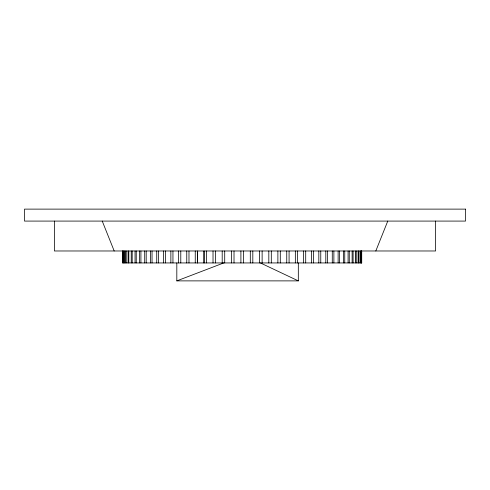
<?xml version="1.0" encoding="UTF-8"?>
<svg xmlns="http://www.w3.org/2000/svg" width="490" height="490" viewBox="0 0 490 490"><rect width="100%" height="100%" fill="white"/><g stroke="black" fill="none" stroke-linecap="round" stroke-linejoin="round"><path stroke-width="0.73" d="M375.805 250.978L387.762 221.082M176.817 262.94L176.817 280.88L223.74 262.94M361.755 262.94L122.567 262.94L122.61 250.978M176.817 280.88L298.318 280.88L298.318 262.94M260.398 262.94L298.318 280.88M102.239 221.082L114.195 250.978M435.604 221.082L435.604 250.978L54.396 250.978L54.396 221.082M361.712 250.978L361.712 262.94M361.467 250.978L361.467 262.94M361.222 250.978L361.222 262.94M360.426 250.978L360.426 262.94M360.015 250.978L360.015 262.94M358.68 250.978L358.68 262.94M358.104 250.978L358.104 262.94M356.236 250.978L356.236 262.94M355.501 250.978L355.501 262.94M353.094 250.978L353.094 262.94M352.132 250.978L352.132 262.94M349.272 250.978L349.272 262.94M348.078 250.978L348.078 262.94M344.752 250.978L344.752 262.94M343.404 250.978L343.404 262.94M339.613 250.978L339.613 262.94M338.125 250.978L338.125 262.94M333.88 250.978L333.88 262.94M332.281 250.978L332.281 262.94M327.59 250.978L327.59 262.94M325.807 250.978L325.807 262.94M320.766 250.978L320.766 262.94M318.819 250.978L318.819 262.94M313.453 250.978L313.453 262.94M311.377 250.978L311.377 262.94M305.705 250.978L305.705 262.94M303.537 250.978L303.537 262.94M297.565 250.978L297.565 262.94M295.341 250.978L295.341 262.94M289.076 250.978L289.076 262.94M286.748 250.978L286.748 262.94M280.292 250.978L280.292 262.94M277.879 250.978L277.879 262.94M271.301 250.978L271.301 262.94M268.82 250.978L268.82 262.94M262.125 250.978L262.125 262.94M259.608 250.978L259.608 262.94M252.816 250.978L252.816 262.94M250.304 250.978L250.304 262.94M243.42 250.978L243.42 262.94M240.902 250.978L240.902 262.94M234.018 250.978L234.018 262.94M231.507 250.978L231.507 262.94M224.714 250.978L224.714 262.94M222.197 250.978L222.197 262.94M215.502 250.978L215.502 262.94M213.021 250.978L213.021 262.94M206.443 250.978L206.443 262.94M195.247 250.978L195.247 262.94M188.981 250.978L188.981 262.94M186.757 250.978L186.757 262.94M180.786 250.978L180.786 262.94M178.617 250.978L178.617 262.94M172.946 250.978L172.946 262.94M170.869 250.978L170.869 262.94M165.504 250.978L165.504 262.94M163.556 250.978L163.556 262.94M158.515 250.978L158.515 262.94M156.733 250.978L156.733 262.94M152.041 250.978L152.041 262.94M150.442 250.978L150.442 262.94M146.198 250.978L146.198 262.94M144.709 250.978L144.709 262.94M140.918 250.978L140.918 262.94M139.577 250.978L139.577 262.94M136.245 250.978L136.245 262.94M135.056 250.978L135.056 262.94M132.19 250.978L132.19 262.94M131.228 250.978L131.228 262.94M128.821 250.978L128.821 262.94M128.092 250.978L128.092 262.94M126.218 250.978L126.218 262.94M125.642 250.978L125.642 262.94M124.307 250.978L124.307 262.94M123.897 250.978L123.897 262.94M123.1 250.978L123.1 262.94M122.855 250.978L122.855 262.94M465.5 209.12L24.5 209.12L24.5 221.082L465.5 221.082L465.5 209.12M204.03 262.94L204.03 250.978L204.018 262.94M197.599 262.94L197.599 250.978L197.574 262.94"/></g></svg>
